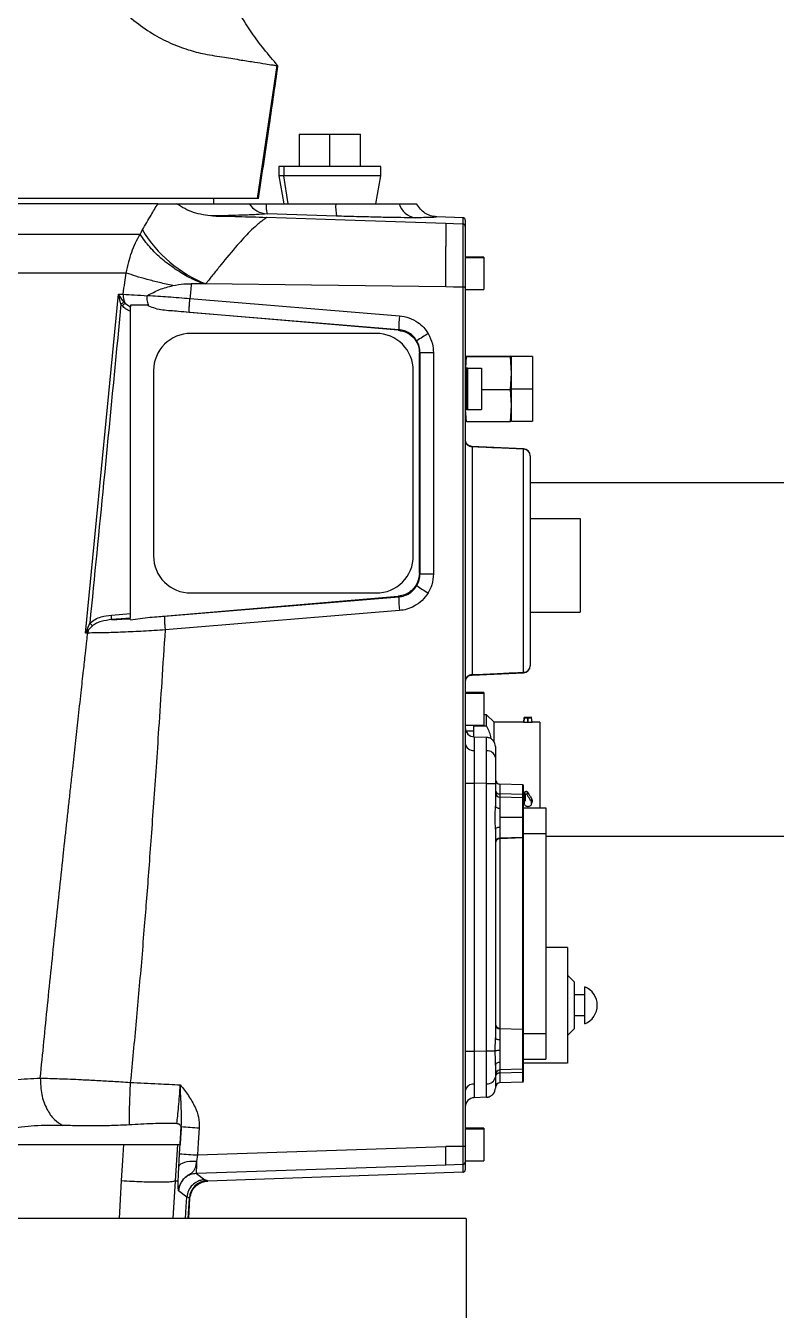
# Model space of a CAD drawing. Header units: millimetres. Extents: x 126 to 938, y 244 to 707.
# Drawn here: x 849.35 to 857.44, y 291.75 to 305.61 of the extents above; entities that cross this region are included whole.
import ezdxf

# ---------------------------------------------------------------- set-up
doc = ezdxf.new("R2010")
doc.units = ezdxf.units.MM

msp = doc.modelspace()

# ---------------------------------------------------------------- linework, layer by layer
at = {"color": 7, "linetype": 'Continuous', "lineweight": 25}
for p, q in [((852.058, 305.175), (851.846, 303.74)), ((852.298, 304.435), (852.298, 304.085)), ((852.298, 304.435), (852.63, 304.435)), ((852.63, 304.435), (852.962, 304.435)), ((852.63, 304.085), (852.63, 304.435)), ((852.962, 304.085), (852.962, 304.435)), ((852.08, 304.085), (852.08, 303.985)), ((852.133, 304.085), (852.08, 304.085)), ((852.133, 304.085), (852.133, 303.985)), ((853.18, 304.085), (852.133, 304.085)), ((853.18, 303.985), (853.18, 304.085)), ((852.08, 303.985), (852.135, 303.685)), ((852.133, 303.985), (852.08, 303.985)), ((853.18, 303.985), (852.133, 303.985)), ((852.182, 303.685), (852.133, 303.985)), ((853.125, 303.685), (853.18, 303.985)), ((851.846, 303.74), (846.068, 303.74)), ((850.776, 303.685), (846.212, 303.685)), ((850.776, 303.685), (850.975, 303.685)), ((850.975, 303.685), (851.76, 303.685)), ((851.38, 303.685), (851.38, 303.74)), ((851.76, 303.685), (851.944, 303.685)), ((851.861, 303.74), (851.846, 303.74)), ((851.944, 303.685), (852.693, 303.685)), ((852.693, 303.685), (853.377, 303.685)), ((853.377, 303.685), (853.566, 303.685)), ((852.702, 303.551), (851.953, 303.576)), ((854.066, 303.534), (853.783, 303.544)), ((854.066, 303.465), (854.066, 303.534)), ((853.88, 303.471), (853.88, 303.239)), ((854.066, 302.785), (854.066, 303.465)), ((854.09, 303.509), (854.09, 303.44)), ((854.09, 303.44), (854.09, 302.775)), ((846.212, 303.355), (850.584, 303.355)), ((853.88, 303.239), (853.88, 303.225)), ((853.88, 302.787), (853.88, 303.225)), ((854.29, 303.11), (854.09, 303.11)), ((854.09, 303.103), (854.29, 303.103)), ((854.29, 303.11), (854.29, 303.103)), ((854.29, 303.103), (854.29, 302.76)), ((850.436, 302.937), (846.087, 302.937)), ((849.997, 299.053), (850.352, 302.709)), ((850.378, 302.601), (850.352, 302.709)), ((854.066, 293.513), (854.066, 302.785)), ((854.09, 302.775), (854.09, 293.513)), ((854.09, 302.76), (854.29, 302.76)), ((850.422, 302.612), (850.48, 302.574)), ((850.661, 302.592), (850.48, 302.592)), ((850.48, 302.592), (850.48, 302.574)), ((850.48, 302.524), (850.48, 302.574)), ((850.68, 302.581), (850.661, 302.592)), ((851.122, 302.662), (853.381, 302.475)), ((850.48, 299.264), (850.48, 302.524)), ((853.368, 302.32), (850.911, 302.529)), ((853.374, 302.326), (851.114, 302.513)), ((853.13, 302.285), (851.13, 302.285)), ((853.368, 302.32), (853.374, 302.326)), ((853.603, 302.078), (853.596, 302.072)), ((853.596, 299.699), (853.596, 302.072)), ((853.603, 299.692), (853.603, 302.078)), ((853.603, 302.078), (853.747, 302.078)), ((853.747, 302.078), (853.747, 299.692)), ((854.09, 302.038), (854.105, 302.041)), ((854.105, 302.035), (854.09, 302.038)), ((854.095, 301.916), (854.105, 302.035)), ((854.105, 302.041), (854.576, 302.041)), ((854.105, 302.035), (854.576, 302.035)), ((854.59, 302.038), (854.576, 302.041)), ((854.576, 302.035), (854.59, 302.038)), ((854.59, 301.858), (854.576, 302.035)), ((854.815, 302.038), (854.59, 302.038)), ((854.59, 301.858), (854.59, 302.038)), ((854.815, 302.038), (854.815, 301.688)), ((850.73, 301.885), (850.73, 299.885)), ((853.53, 299.885), (853.53, 301.885)), ((854.115, 301.912), (854.1, 301.913)), ((854.1, 301.913), (854.1, 301.688)), ((854.115, 301.912), (854.115, 301.688)), ((854.115, 301.912), (854.265, 301.912)), ((854.265, 301.912), (854.265, 301.464)), ((854.576, 301.682), (854.59, 301.858)), ((854.59, 301.688), (854.59, 301.858)), ((854.1, 301.688), (854.09, 301.688)), ((854.115, 301.688), (854.1, 301.688)), ((854.1, 301.688), (854.1, 301.464)), ((854.115, 301.688), (854.115, 301.464)), ((854.265, 301.682), (854.576, 301.682)), ((854.59, 301.508), (854.576, 301.682)), ((854.59, 301.508), (854.59, 301.688)), ((854.59, 301.688), (854.815, 301.688)), ((854.815, 301.688), (854.815, 301.338)), ((854.105, 301.335), (854.094, 301.46)), ((854.1, 301.464), (854.115, 301.464)), ((854.115, 301.464), (854.265, 301.464)), ((854.576, 301.335), (854.59, 301.508)), ((854.59, 301.338), (854.59, 301.508)), ((854.09, 301.338), (854.105, 301.335)), ((854.105, 301.335), (854.576, 301.335)), ((854.59, 301.338), (854.576, 301.335)), ((854.59, 301.338), (854.815, 301.338)), ((854.719, 301.041), (854.158, 301.067)), ((854.719, 301.041), (854.158, 301.067)), ((854.163, 301.062), (854.163, 298.604)), ((854.718, 298.629), (854.718, 301.037)), ((854.79, 300.966), (854.79, 298.7)), ((880.369, 300.673), (854.79, 300.673)), ((854.79, 300.288), (855.328, 300.288)), ((855.328, 300.288), (855.328, 299.278)), ((853.596, 299.699), (853.603, 299.692)), ((853.603, 299.692), (853.747, 299.692)), ((850.664, 299.221), (853.368, 299.45)), ((850.847, 299.235), (853.374, 299.444)), ((851.13, 299.485), (853.13, 299.485)), ((853.374, 299.444), (853.368, 299.45)), ((850.276, 299.247), (850.48, 299.264)), ((850.48, 299.214), (850.48, 299.264)), ((853.381, 299.295), (850.855, 299.086)), ((854.79, 299.278), (855.328, 299.278)), ((849.999, 299.056), (850.042, 299.158)), ((850.07, 299.129), (850.024, 299.085)), ((850.48, 299.214), (850.278, 299.198)), ((850.48, 299.195), (850.664, 299.221)), ((850.48, 299.2), (850.48, 299.195)), ((850.02, 299.053), (849.997, 299.053)), ((850.024, 299.085), (849.999, 299.056)), ((850.024, 299.085), (850.02, 299.053)), ((854.158, 298.599), (854.719, 298.625)), ((854.162, 298.6), (854.162, 298.6)), ((854.164, 298.6), (854.719, 298.625)), ((854.29, 298.41), (854.09, 298.41)), ((854.09, 298.403), (854.29, 298.403)), ((854.29, 298.41), (854.29, 298.403)), ((854.29, 298.403), (854.29, 298.06)), ((854.32, 298.172), (854.29, 298.172)), ((854.401, 298.09), (854.32, 298.172)), ((854.32, 298.052), (854.32, 298.172)), ((854.725, 298.14), (854.72, 298.085)), ((854.721, 298.09), (854.725, 298.14)), ((854.721, 298.09), (854.725, 298.14)), ((854.806, 298.14), (854.725, 298.14)), ((854.725, 298.14), (854.725, 298.14)), ((854.728, 298.14), (854.725, 298.14)), ((854.763, 298.086), (854.763, 298.137)), ((854.763, 298.137), (854.768, 298.137)), ((854.768, 298.086), (854.768, 298.137)), ((854.81, 298.088), (854.805, 298.14)), ((854.81, 298.09), (854.805, 298.14)), ((854.81, 298.09), (854.805, 298.14)), ((854.09, 298.06), (854.29, 298.06)), ((854.097, 297.998), (854.18, 297.998)), ((854.18, 298.06), (854.18, 297.998)), ((854.18, 298.052), (854.32, 298.052)), ((854.18, 297.998), (854.18, 297.933)), ((854.723, 298.09), (854.401, 298.09)), ((854.401, 297.879), (854.401, 298.09)), ((854.768, 298.086), (854.763, 298.086)), ((854.895, 298.09), (854.808, 298.09)), ((854.895, 298.09), (854.895, 297.166)), ((854.187, 297.933), (854.319, 297.928)), ((854.415, 297.828), (854.415, 297.711)), ((854.415, 297.711), (854.415, 297.429)), ((854.09, 297.433), (854.187, 297.433)), ((854.187, 297.433), (854.187, 294.54)), ((854.319, 297.429), (854.187, 297.433)), ((854.319, 294.544), (854.319, 297.429)), ((854.319, 297.429), (854.415, 297.429)), ((854.415, 297.429), (854.415, 297.185)), ((854.464, 297.423), (854.464, 297.317)), ((854.71, 297.415), (854.464, 297.423)), ((854.464, 297.317), (854.464, 297.283)), ((854.71, 297.31), (854.464, 297.317)), ((854.71, 297.31), (854.71, 297.415)), ((854.71, 297.275), (854.71, 297.31)), ((854.715, 297.41), (854.715, 297.306)), ((854.715, 297.306), (854.715, 297.27)), ((854.73, 297.331), (854.735, 297.305)), ((854.758, 297.338), (854.754, 297.31)), ((854.464, 297.283), (854.464, 297.163)), ((854.71, 297.275), (854.464, 297.283)), ((854.71, 297.061), (854.71, 297.275)), ((854.715, 297.27), (854.715, 297.061)), ((854.715, 297.166), (854.96, 297.166)), ((854.721, 297.248), (854.725, 297.222)), ((854.721, 297.24), (854.725, 297.214)), ((854.721, 297.234), (854.726, 297.209)), ((854.725, 297.222), (854.725, 297.214)), ((854.763, 297.182), (854.768, 297.182)), ((854.804, 297.269), (854.8, 297.241)), ((854.81, 297.25), (854.805, 297.224)), ((854.81, 297.24), (854.805, 297.214)), ((854.805, 297.209), (854.809, 297.234)), ((854.96, 297.166), (854.96, 296.891)), ((854.71, 297.061), (854.461, 297.061)), ((854.71, 296.848), (854.71, 297.061)), ((854.715, 297.061), (854.71, 297.061)), ((854.715, 297.061), (854.715, 296.853)), ((854.415, 296.938), (854.415, 294.685)), ((854.464, 296.96), (854.464, 296.839)), ((854.715, 296.891), (854.96, 296.891)), ((854.96, 296.891), (854.96, 294.731)), ((854.71, 296.848), (854.464, 296.839)), ((854.71, 296.843), (854.464, 296.834)), ((854.464, 296.834), (854.464, 294.788)), ((854.71, 294.78), (854.71, 296.843)), ((854.71, 296.843), (854.715, 296.843)), ((854.715, 296.85), (854.715, 296.843)), ((854.715, 296.843), (854.715, 294.78)), ((854.96, 296.863), (879.364, 296.863)), ((855.193, 295.659), (854.96, 295.659)), ((855.193, 295.659), (855.193, 294.414)), ((855.268, 295.287), (855.193, 295.362)), ((855.268, 294.787), (855.268, 295.287)), ((855.378, 294.837), (855.378, 295.237)), ((855.378, 295.149), (855.268, 295.149)), ((855.378, 294.924), (855.268, 294.924)), ((854.413, 294.544), (854.415, 294.685)), ((854.464, 294.788), (854.71, 294.78)), ((854.464, 294.783), (854.464, 294.663)), ((854.71, 294.775), (854.464, 294.783)), ((854.71, 294.78), (854.715, 294.78)), ((854.71, 294.561), (854.71, 294.775)), ((854.715, 294.78), (854.715, 294.773)), ((854.715, 294.77), (854.715, 294.561)), ((854.715, 294.731), (854.96, 294.731)), ((854.96, 294.731), (854.96, 294.456)), ((855.268, 294.787), (855.193, 294.712)), ((854.09, 294.54), (854.187, 294.54)), ((854.187, 294.54), (854.319, 294.544)), ((854.319, 294.544), (854.413, 294.544)), ((854.71, 294.348), (854.71, 294.561)), ((854.715, 294.561), (854.71, 294.561)), ((854.715, 294.561), (854.715, 294.353)), ((854.415, 294.39), (854.415, 294.261)), ((854.464, 294.422), (854.464, 294.339)), ((854.715, 294.456), (854.96, 294.456)), ((855.193, 294.414), (854.715, 294.414)), ((854.415, 294.261), (854.415, 294.144)), ((854.71, 294.348), (854.464, 294.339)), ((854.464, 294.339), (854.464, 294.306)), ((854.71, 294.312), (854.464, 294.306)), ((854.464, 294.306), (854.464, 294.2)), ((854.71, 294.312), (854.71, 294.348)), ((854.71, 294.208), (854.71, 294.312)), ((854.715, 294.353), (854.715, 294.316)), ((854.715, 294.316), (854.715, 294.213)), ((854.71, 294.208), (854.464, 294.2)), ((854.319, 294.044), (854.187, 294.04)), ((854.319, 294.044), (854.319, 294.049)), ((854.29, 293.71), (854.09, 293.71)), ((854.09, 293.703), (854.29, 293.703)), ((854.29, 293.71), (854.29, 293.703)), ((854.29, 293.703), (854.29, 293.36)), ((848.917, 293.535), (850.41, 293.535)), ((850.41, 293.535), (850.987, 293.535)), ((850.987, 293.535), (850.963, 293.144)), ((850.987, 293.535), (851.016, 293.535)), ((851.203, 293.422), (851.193, 293.353)), ((851.203, 293.422), (853.88, 293.513)), ((854.066, 293.513), (853.88, 293.513)), ((854.066, 293.32), (854.066, 293.513)), ((854.09, 293.513), (854.066, 293.513)), ((854.09, 293.513), (854.09, 293.345)), ((853.88, 293.313), (851.191, 293.222)), ((854.066, 293.32), (853.88, 293.313)), ((854.066, 293.236), (854.066, 293.32)), ((854.09, 293.36), (854.29, 293.36)), ((854.09, 293.345), (854.09, 293.261)), ((850.361, 292.735), (850.386, 293.145)), ((850.963, 293.143), (850.939, 292.735)), ((850.963, 293.144), (850.963, 293.143)), ((851.191, 293.222), (851.282, 293.154)), ((851.309, 293.145), (851.315, 293.14)), ((854.066, 293.236), (851.315, 293.14)), ((851.01, 293.091), (850.998, 293.035)), ((850.998, 293.035), (850.998, 293.042)), ((851.09, 292.966), (850.998, 293.035)), ((851.103, 292.735), (851.116, 292.957)), ((851.109, 292.735), (851.122, 292.953)), ((851.122, 292.953), (851.116, 292.957)), ((854.1, 292.735), (762.66, 292.735)), ((854.1, 292.735), (854.1, 288.925))]:
    msp.add_line(p, q, dxfattribs=at)
at = {"color": 7, "linetype": 'Continuous', "lineweight": 25, "flags": 128}
for points in [[(853.88, 303.471), (852.797, 303.509), (851.946, 303.538)], [(854.066, 303.465), (853.962, 303.469), (853.88, 303.471)], [(851.263, 302.821), (851.192, 302.822), (851.136, 302.822)], [(851.294, 302.82), (851.277, 302.82), (851.263, 302.821)], [(853.88, 302.787), (852.432, 302.806), (851.294, 302.82)], [(854.066, 302.785), (853.962, 302.786), (853.88, 302.787)], [(854.319, 297.928), (854.338, 297.926), (854.342, 297.925)], [(854.415, 297.185), (854.416, 297.181), (854.419, 297.177), (854.423, 297.173), (854.429, 297.169), (854.437, 297.167), (854.445, 297.164), (854.454, 297.163), (854.464, 297.163)], [(854.731, 297.272), (854.733, 297.256), (854.735, 297.244)], [(854.415, 296.938), (854.416, 296.942), (854.419, 296.946), (854.423, 296.95), (854.429, 296.953), (854.437, 296.956), (854.445, 296.958), (854.454, 296.96), (854.464, 296.96)], [(854.464, 294.663), (854.454, 294.663), (854.445, 294.664), (854.437, 294.667), (854.429, 294.669), (854.423, 294.673), (854.419, 294.677), (854.416, 294.681), (854.415, 294.685)], [(854.464, 294.422), (854.454, 294.421), (854.445, 294.419), (854.437, 294.416), (854.429, 294.412), (854.423, 294.407), (854.419, 294.402), (854.416, 294.396), (854.415, 294.39)], [(854.319, 294.044), (854.338, 294.047), (854.342, 294.048)], [(851.011, 293.435), (851.021, 293.599), (851.029, 293.728)], [(851.026, 293.703), (851.02, 293.609), (851.016, 293.535)], [(851.222, 293.715), (851.211, 293.551), (851.203, 293.422)], [(850.386, 293.145), (850.399, 293.363), (850.41, 293.535)], [(851.193, 293.353), (851.157, 293.353), (851.122, 293.351), (851.09, 293.346), (851.062, 293.34), (851.038, 293.331), (851.02, 293.321), (851.008, 293.31), (851.003, 293.298)], [(850.963, 293.143), (850.982, 293.142), (850.996, 293.141)], [(851.075, 292.735), (851.083, 292.865), (851.09, 292.966)]]:
    msp.add_lwpolyline(points, dxfattribs=at)
at = {"color": 7, "linetype": 'Continuous', "lineweight": 25}
for centre, radius, start, end in [((851.964, 303.821), 0.245, 213.7306, 267.5063), ((852.289, 303.659), 0.346, 175.7035, 193.889), ((853.149, 303.649), 0.457, 175.5224, 192.4012), ((853.577, 303.739), 0.207, 195.2045, 263.1279), ((851.809, 304.118), 1.396, 210.8215, 248.3513), ((850.586, 302.696), 0.184, 176.0815, 207.0377), ((849.501, 303.781), 1.47, 306.6163, 308.1753), ((849.532, 303.507), 1.263, 312.9388, 314.8144), ((854.596, 302.34), 1.223, 173.6527, 180.6581), ((851.13, 301.885), 0.4, 89.9982, 180.0024), ((853.13, 301.885), 0.4, 0.0005, 90.0006), ((854.88, 300.239), 2.365, 120.1994, 123.7156), ((854.1, 301.923), 0.00999, 179.9546, 268.0109), ((854.1, 301.454), 0.00999, 91.9891, 180.054), ((854.163, 301.135), 0.073, 181.5113, 269.5733), ((854.731, 301.037), 0.0131, 159.8838, 179.1658), ((854.718, 300.964), 0.0727, 1.6831, 89.7439), ((854.715, 300.966), 0.075, 359.9914, 87.3984), ((851.13, 299.885), 0.4, 179.9976, 270.0018), ((853.13, 299.885), 0.4, 269.9994, 359.9995), ((854.878, 301.528), 2.362, 236.2816, 239.8034), ((854.596, 299.43), 1.223, 179.3418, 186.3474), ((849.871, 299.202), 0.407, 359.3477, 6.3598), ((849.147, 298.273), 1.259, 42.8696, 44.6759), ((854.718, 298.702), 0.0727, 270.2561, 358.3169), ((854.715, 298.7), 0.075, 272.6016, 0.0086), ((854.163, 298.531), 0.0729, 90.4243, 178.4898), ((854.731, 298.629), 0.0131, 180.8342, 200.1162), ((854.19, 298.033), 0.1, 179.9954, 268.0057), ((854.176, 297.874), 0.0876, 190.8588, 275.925), ((854.315, 297.828), 0.1, 0.0036, 40.1631), ((854.329, 297.695), 0.0876, 10.8706, 95.9144), ((854.465, 297.473), 0.05, 179.9954, 268.0057), ((854.46, 297.362), 0.0453, 187.0686, 274.1642), ((854.465, 297.333), 0.05, 179.9983, 268.0028), ((854.71, 297.41), 0.005, 0.0598, 87.9764), ((854.711, 297.306), 0.00454, 7.19, 94.0811), ((854.71, 297.27), 0.00501, 0.0721, 87.947), ((854.465, 296.789), 0.05, 91.9943, 180.0046), ((854.497, 296.837), 0.0335, 175.7262, 184.2738), ((854.71, 296.853), 0.005, 272.0236, 359.9402), ((854.711, 296.851), 0.00439, 264.1115, 349.0749), ((855.297, 295.037), 0.216, 291.9592, 68.0408), ((854.465, 294.833), 0.05, 179.9924, 268.0086), ((854.497, 294.786), 0.0336, 175.729, 184.271), ((854.71, 294.77), 0.00501, 0.1014, 87.9177), ((854.711, 294.772), 0.00439, 10.9574, 95.8562), ((854.456, 294.264), 0.284, 89.0387, 98.6139), ((854.329, 294.278), 0.0876, 264.0851, 349.1287), ((854.465, 294.289), 0.05, 91.9914, 180.0076), ((854.46, 294.26), 0.0453, 85.8359, 172.9291), ((854.71, 294.353), 0.005, 272.0236, 359.9231), ((854.711, 294.317), 0.00454, 265.9688, 352.8024), ((854.176, 294.099), 0.0876, 84.0731, 169.1408), ((854.315, 294.144), 0.1, 319.8351, 359.9982), ((854.465, 294.15), 0.05, 91.9972, 180.0017), ((854.71, 294.213), 0.005, 272.0236, 359.9573), ((854.19, 293.94), 0.1, 91.9943, 180.0046), ((852.66, 316.822), 23.152, 265.9621, 266.4395), ((852.641, 316.529), 23.152, 265.9621, 266.4395), ((850.321, 293.3), 0.874, 354.8548, 3.4951), ((854.065, 293.345), 0.025, 272.0069, 359.975), ((851.316, 292.945), 0.2, 92.0612, 176.4547), ((851.007, 293.087), 0.00536, 56.4329, 61.6396)]:
    msp.add_arc(centre, radius, start, end, dxfattribs=at)
for points, knots in [([(849.916, 306.658), (849.929, 306.604), (849.954, 306.499), (850.009, 306.348), (850.075, 306.206), (850.175, 306.034), (850.317, 305.846), (850.509, 305.663), (850.708, 305.521), (850.905, 305.417), (851.095, 305.345), (851.29, 305.295), (851.483, 305.267), (851.664, 305.237), (851.812, 305.214), (851.925, 305.196), (852.002, 305.184), (852.042, 305.177), (852.056, 305.175)], [0, 0, 0, 0, 0.058158, 0.115246, 0.170806, 0.224471, 0.326225, 0.41961, 0.505984, 0.58465, 0.656117, 0.721311, 0.798441, 0.863484, 0.916387, 0.957097, 0.985059, 1, 1, 1, 1]), ([(852.071, 305.173), (852.02, 305.233), (851.922, 305.348), (851.768, 305.551), (851.678, 305.701), (851.626, 305.789)], [0, 0, 0, 0, 0.310294, 0.596536, 1, 1, 1, 1]), ([(851.861, 303.74), (851.901, 304.007), (851.972, 304.484), (852.041, 304.962), (852.071, 305.173)], [0, 0, 0, 0, 0.558619, 1, 1, 1, 1]), ([(852.056, 305.175), (852.056, 305.175), (852.057, 305.175), (852.057, 305.175), (852.058, 305.175)], [0, 0, 0, 0, 0.503997, 1, 1, 1, 1]), ([(852.058, 305.175), (852.059, 305.175), (852.061, 305.174), (852.066, 305.173), (852.069, 305.173), (852.071, 305.173)], [0, 0, 0, 0, 0.2479453, 0.4980004, 1, 1, 1, 1]), ([(850.61, 303.403), (850.641, 303.456), (850.696, 303.55), (850.752, 303.644), (850.776, 303.685)], [0, 0, 0, 0, 0.565042, 1, 1, 1, 1]), ([(851.37, 303.553), (851.299, 303.561), (851.157, 303.575), (851.035, 303.649), (850.975, 303.685)], [0, 0, 0, 0, 0.507148, 1, 1, 1, 1]), ([(853.783, 303.544), (853.76, 303.546), (853.715, 303.552), (853.655, 303.581), (853.602, 303.625), (853.579, 303.664), (853.566, 303.685)], [0, 0, 0, 0, 0.251963, 0.499711, 0.734125, 1, 1, 1, 1]), ([(851.953, 303.576), (851.915, 303.573), (851.826, 303.566), (851.687, 303.561), (851.531, 303.556), (851.427, 303.554), (851.37, 303.553)], [0, 0, 0, 0, 0.197736, 0.460721, 0.711694, 1, 1, 1, 1]), ([(851.37, 303.553), (851.415, 303.552), (851.507, 303.551), (851.648, 303.547), (851.795, 303.543), (851.895, 303.54), (851.946, 303.538)], [0, 0, 0, 0, 0.2334, 0.478406, 0.734362, 1, 1, 1, 1]), ([(851.946, 303.538), (851.945, 303.537), (851.942, 303.533), (851.939, 303.53), (851.938, 303.529)], [0, 0, 0, 0, 0.559322, 1, 1, 1, 1]), ([(853.552, 303.534), (853.512, 303.534), (853.423, 303.534), (853.28, 303.536), (853.109, 303.54), (852.914, 303.545), (852.774, 303.549), (852.702, 303.551)], [0, 0, 0, 0, 0.142306, 0.312259, 0.504354, 0.748952, 1, 1, 1, 1]), ([(853.783, 303.544), (853.777, 303.542), (853.752, 303.535), (853.704, 303.536), (853.634, 303.534), (853.581, 303.534), (853.552, 303.534)], [0, 0, 0, 0, 0.082993, 0.324488, 0.620973, 1, 1, 1, 1]), ([(854.09, 303.509), (854.09, 303.512), (854.089, 303.52), (854.083, 303.528), (854.074, 303.533), (854.069, 303.534), (854.066, 303.534)], [0, 0, 0, 0, 0.270782, 0.562472, 0.789426, 1, 1, 1, 1]), ([(850.584, 303.355), (850.589, 303.364), (850.597, 303.38), (850.606, 303.396), (850.61, 303.403)], [0, 0, 0, 0, 0.5637701, 1, 1, 1, 1]), ([(851.938, 303.529), (851.937, 303.528), (851.935, 303.527), (851.932, 303.525), (851.927, 303.521), (851.919, 303.515), (851.905, 303.505), (851.879, 303.484), (851.831, 303.444), (851.745, 303.362), (851.614, 303.219), (851.486, 303.063), (851.39, 302.944), (851.346, 302.889), (851.325, 302.863), (851.316, 302.852), (851.312, 302.847)], [0, 0, 0, 0, 0.003805, 0.006793, 0.012142, 0.021756, 0.039135, 0.070819, 0.129418, 0.240198, 0.455515, 0.754331, 0.891296, 0.952129, 0.978937, 1, 1, 1, 1]), ([(854.09, 303.44), (854.09, 303.442), (854.09, 303.446), (854.088, 303.452), (854.084, 303.457), (854.08, 303.461), (854.074, 303.464), (854.069, 303.465), (854.066, 303.465)], [0, 0, 0, 0, 0.151855, 0.284993, 0.493751, 0.625287, 0.753777, 1, 1, 1, 1]), ([(850.436, 302.937), (850.445, 302.977), (850.46, 303.053), (850.493, 303.162), (850.533, 303.262), (850.567, 303.324), (850.584, 303.355)], [0, 0, 0, 0, 0.279741, 0.522186, 0.764717, 1, 1, 1, 1]), ([(851.263, 302.821), (851.213, 302.843), (851.109, 302.888), (850.963, 302.977), (850.819, 303.085), (850.688, 303.209), (850.617, 303.308), (850.584, 303.355)], [0, 0, 0, 0, 0.189168, 0.386548, 0.583657, 0.803775, 1, 1, 1, 1]), ([(850.402, 302.708), (850.408, 302.751), (850.418, 302.827), (850.431, 302.903), (850.436, 302.937)], [0, 0, 0, 0, 0.560397, 1, 1, 1, 1]), ([(850.937, 302.802), (850.889, 302.812), (850.796, 302.833), (850.664, 302.867), (850.544, 302.901), (850.471, 302.925), (850.436, 302.937)], [0, 0, 0, 0, 0.283331, 0.549328, 0.790393, 1, 1, 1, 1]), ([(851.312, 302.847), (851.308, 302.842), (851.303, 302.833), (851.297, 302.824), (851.294, 302.82)], [0, 0, 0, 0, 0.560009, 1, 1, 1, 1]), ([(850.352, 302.709), (850.361, 302.709), (850.378, 302.709), (850.395, 302.708), (850.402, 302.708)], [0, 0, 0, 0, 0.5617832, 1, 1, 1, 1]), ([(850.352, 302.709), (850.36, 302.695), (850.376, 302.665), (850.398, 302.638), (850.409, 302.625)], [0, 0, 0, 0, 0.486934, 1, 1, 1, 1]), ([(850.402, 302.708), (850.442, 302.706), (850.529, 302.701), (850.615, 302.695), (850.662, 302.691)], [0, 0, 0, 0, 0.461252, 1, 1, 1, 1]), ([(850.665, 302.696), (850.708, 302.718), (850.794, 302.764), (850.889, 302.789), (850.937, 302.802)], [0, 0, 0, 0, 0.494804, 1, 1, 1, 1]), ([(850.937, 302.802), (850.977, 302.809), (851.043, 302.821), (851.11, 302.822), (851.136, 302.822)], [0, 0, 0, 0, 0.608271, 1, 1, 1, 1]), ([(851.136, 302.822), (851.134, 302.792), (851.129, 302.739), (851.124, 302.686), (851.122, 302.662)], [0, 0, 0, 0, 0.558529, 1, 1, 1, 1]), ([(854.09, 302.775), (854.09, 302.776), (854.09, 302.778), (854.087, 302.78), (854.084, 302.782), (854.08, 302.783), (854.075, 302.784), (854.071, 302.784), (854.068, 302.785), (854.066, 302.785)], [0, 0, 0, 0, 0.080949, 0.169416, 0.353596, 0.501243, 0.66227, 0.830783, 1, 1, 1, 1]), ([(850.378, 302.601), (850.316, 301.958), (850.206, 300.81), (850.092, 299.663), (850.042, 299.158)], [0, 0, 0, 0, 0.5600005, 1, 1, 1, 1]), ([(850.392, 302.583), (850.389, 302.586), (850.384, 302.592), (850.38, 302.598), (850.378, 302.601)], [0, 0, 0, 0, 0.5601007, 1, 1, 1, 1]), ([(850.48, 302.524), (850.462, 302.532), (850.43, 302.548), (850.404, 302.572), (850.392, 302.583)], [0, 0, 0, 0, 0.560385, 1, 1, 1, 1]), ([(850.409, 302.625), (850.412, 302.622), (850.416, 302.618), (850.42, 302.614), (850.422, 302.612)], [0, 0, 0, 0, 0.560243, 1, 1, 1, 1]), ([(850.68, 302.581), (850.677, 302.589), (850.67, 302.606), (850.664, 302.633), (850.661, 302.662), (850.662, 302.681), (850.662, 302.691)], [0, 0, 0, 0, 0.226544, 0.477507, 0.740003, 1, 1, 1, 1]), ([(850.662, 302.691), (850.662, 302.691), (850.662, 302.692), (850.662, 302.693), (850.663, 302.694), (850.665, 302.695), (850.665, 302.696)], [0, 0, 0, 0, 0.115055, 0.2358705, 0.5127821, 1, 1, 1, 1]), ([(850.665, 302.696), (850.739, 302.691), (850.891, 302.681), (851.043, 302.669), (851.122, 302.662)], [0, 0, 0, 0, 0.4818788, 1, 1, 1, 1]), ([(850.911, 302.529), (850.884, 302.531), (850.83, 302.537), (850.751, 302.551), (850.703, 302.571), (850.68, 302.581)], [0, 0, 0, 0, 0.35133, 0.682773, 1, 1, 1, 1]), ([(851.114, 302.513), (851.114, 302.518), (851.113, 302.533), (851.115, 302.565), (851.117, 302.61), (851.12, 302.644), (851.122, 302.662)], [0, 0, 0, 0, 0.092459, 0.312686, 0.630083, 1, 1, 1, 1]), ([(851.114, 302.513), (851.076, 302.516), (851.008, 302.522), (850.941, 302.527), (850.911, 302.529)], [0, 0, 0, 0, 0.564876, 1, 1, 1, 1]), ([(853.381, 302.475), (853.416, 302.47), (853.486, 302.459), (853.574, 302.411), (853.644, 302.352), (853.675, 302.306), (853.69, 302.283)], [0, 0, 0, 0, 0.276896, 0.561237, 0.783703, 1, 1, 1, 1]), ([(853.368, 302.32), (853.401, 302.314), (853.47, 302.3), (853.545, 302.232), (853.589, 302.152), (853.594, 302.098), (853.596, 302.072)], [0, 0, 0, 0, 0.271368, 0.562072, 0.78855, 1, 1, 1, 1]), ([(853.567, 302.206), (853.556, 302.222), (853.534, 302.255), (853.487, 302.291), (853.433, 302.317), (853.394, 302.323), (853.374, 302.326)], [0, 0, 0, 0, 0.247181, 0.499256, 0.740901, 1, 1, 1, 1]), ([(853.69, 302.283), (853.709, 302.247), (853.741, 302.182), (853.745, 302.11), (853.747, 302.078)], [0, 0, 0, 0, 0.5598, 1, 1, 1, 1]), ([(853.603, 302.078), (853.601, 302.101), (853.598, 302.146), (853.577, 302.187), (853.567, 302.206)], [0, 0, 0, 0, 0.506592, 1, 1, 1, 1]), ([(854.162, 301.066), (854.153, 301.068), (854.139, 301.07), (854.122, 301.079), (854.111, 301.089), (854.102, 301.1), (854.095, 301.112), (854.091, 301.123), (854.091, 301.13), (854.09, 301.133)], [0, 0, 0, 0, 0.256798, 0.394231, 0.533814, 0.670877, 0.798861, 0.910489, 1, 1, 1, 1]), ([(854.162, 301.066), (854.158, 301.067), (854.148, 301.068), (854.137, 301.071), (854.129, 301.076), (854.122, 301.08), (854.117, 301.084), (854.112, 301.088), (854.108, 301.09), (854.107, 301.091)], [0, 0, 0, 0, 0.215691, 0.444418, 0.563598, 0.685044, 0.805746, 0.919812, 1, 1, 1, 1]), ([(854.162, 301.066), (854.162, 301.066), (854.163, 301.065), (854.163, 301.064), (854.163, 301.062)], [0, 0, 0, 0, 0.066354, 1, 1, 1, 1]), ([(854.718, 301.037), (854.614, 301.042), (854.429, 301.05), (854.244, 301.059), (854.163, 301.062)], [0, 0, 0, 0, 0.559992, 1, 1, 1, 1]), ([(853.596, 299.699), (853.592, 299.665), (853.584, 299.595), (853.523, 299.514), (853.447, 299.464), (853.394, 299.454), (853.368, 299.45)], [0, 0, 0, 0, 0.271448, 0.562162, 0.788601, 1, 1, 1, 1]), ([(853.567, 299.564), (853.577, 299.584), (853.598, 299.624), (853.601, 299.669), (853.603, 299.692)], [0, 0, 0, 0, 0.493397, 1, 1, 1, 1]), ([(853.747, 299.692), (853.744, 299.652), (853.739, 299.579), (853.705, 299.515), (853.69, 299.487)], [0, 0, 0, 0, 0.560188, 1, 1, 1, 1]), ([(853.374, 299.444), (853.394, 299.447), (853.433, 299.453), (853.487, 299.479), (853.534, 299.515), (853.556, 299.548), (853.567, 299.564)], [0, 0, 0, 0, 0.259049, 0.500739, 0.75281, 1, 1, 1, 1]), ([(853.69, 299.487), (853.67, 299.458), (853.629, 299.401), (853.547, 299.343), (853.463, 299.306), (853.408, 299.299), (853.381, 299.295)], [0, 0, 0, 0, 0.276256, 0.560433, 0.783169, 1, 1, 1, 1]), ([(850.042, 299.158), (850.061, 299.173), (850.098, 299.203), (850.178, 299.234), (850.239, 299.242), (850.276, 299.247)], [0, 0, 0, 0, 0.279725, 0.560736, 1, 1, 1, 1]), ([(850.664, 299.221), (850.698, 299.223), (850.759, 299.228), (850.82, 299.233), (850.847, 299.235)], [0, 0, 0, 0, 0.557027, 1, 1, 1, 1]), ([(850.847, 299.235), (850.847, 299.23), (850.846, 299.215), (850.848, 299.183), (850.85, 299.138), (850.853, 299.104), (850.855, 299.086)], [0, 0, 0, 0, 0.092429, 0.312655, 0.630063, 1, 1, 1, 1]), ([(850.278, 299.198), (850.24, 299.193), (850.184, 299.186), (850.114, 299.161), (850.084, 299.14), (850.07, 299.129)], [0, 0, 0, 0, 0.514197, 0.762213, 1, 1, 1, 1]), ([(850.278, 299.198), (850.315, 299.199), (850.382, 299.203), (850.45, 299.207), (850.48, 299.208)], [0, 0, 0, 0, 0.547294, 1, 1, 1, 1]), ([(849.509, 294.251), (849.535, 294.514), (849.587, 295.045), (849.67, 295.845), (849.732, 296.427), (849.771, 296.789), (849.787, 296.934), (849.804, 297.087), (849.821, 297.247), (849.84, 297.414), (849.862, 297.62), (849.888, 297.857), (849.918, 298.132), (849.947, 298.395), (849.973, 298.631), (849.994, 298.816), (850.009, 298.952), (850.017, 299.025), (850.02, 299.053)], [0, 0, 0, 0, 0.164201, 0.331853, 0.499178, 0.527915, 0.558179, 0.589969, 0.623288, 0.658134, 0.694507, 0.751597, 0.806618, 0.866341, 0.915541, 0.954217, 0.982371, 1, 1, 1, 1]), ([(849.999, 299.056), (849.998, 299.055), (849.998, 299.054), (849.997, 299.053), (849.997, 299.053)], [0, 0, 0, 0, 0.561317, 1, 1, 1, 1]), ([(850.855, 299.086), (850.777, 299.081), (850.625, 299.072), (850.406, 299.062), (850.205, 299.055), (850.079, 299.054), (850.02, 299.053)], [0, 0, 0, 0, 0.279707, 0.545108, 0.788422, 1, 1, 1, 1]), ([(850.855, 299.086), (850.842, 298.899), (850.819, 298.545), (850.787, 298.052), (850.757, 297.617), (850.73, 297.227), (850.704, 296.861), (850.679, 296.519), (850.655, 296.198), (850.629, 295.876), (850.602, 295.547), (850.573, 295.206), (850.543, 294.868), (850.511, 294.535), (850.49, 294.315), (850.479, 294.205)], [0, 0, 0, 0, 0.114409, 0.217815, 0.302351, 0.382085, 0.457019, 0.527153, 0.592487, 0.654217, 0.725016, 0.794992, 0.864148, 0.932483, 1, 1, 1, 1]), ([(854.09, 298.533), (854.091, 298.535), (854.091, 298.542), (854.095, 298.553), (854.102, 298.565), (854.111, 298.577), (854.122, 298.587), (854.139, 298.596), (854.153, 298.598), (854.162, 298.6)], [0, 0, 0, 0, 0.077797, 0.190256, 0.323692, 0.46451, 0.605184, 0.74259, 1, 1, 1, 1]), ([(854.096, 298.559), (854.097, 298.559), (854.1, 298.56), (854.102, 298.566), (854.106, 298.572), (854.111, 298.579), (854.117, 298.585), (854.123, 298.59), (854.129, 298.593), (854.142, 298.598), (854.153, 298.599), (854.162, 298.6)], [0, 0, 0, 0, 0.030738, 0.10741, 0.206719, 0.310493, 0.410147, 0.503612, 0.592148, 0.677316, 1, 1, 1, 1]), ([(854.163, 298.604), (854.163, 298.602), (854.163, 298.601), (854.162, 298.6), (854.162, 298.6)], [0, 0, 0, 0, 0.933064, 1, 1, 1, 1]), ([(854.163, 298.604), (854.266, 298.608), (854.451, 298.617), (854.636, 298.625), (854.718, 298.629)], [0, 0, 0, 0, 0.560006, 1, 1, 1, 1]), ([(854.725, 298.14), (854.726, 298.139), (854.73, 298.138), (854.738, 298.138), (854.749, 298.137), (854.758, 298.137), (854.763, 298.137)], [0, 0, 0, 0, 0.077643, 0.294133, 0.617118, 1, 1, 1, 1]), ([(854.768, 298.137), (854.773, 298.137), (854.781, 298.137), (854.793, 298.138), (854.801, 298.138), (854.804, 298.139), (854.805, 298.14)], [0, 0, 0, 0, 0.38194, 0.70557, 0.921122, 1, 1, 1, 1]), ([(854.805, 298.14), (854.805, 298.14), (854.803, 298.14), (854.801, 298.14), (854.8, 298.14)], [0, 0, 0, 0, 0.253449, 1, 1, 1, 1]), ([(854.805, 298.14), (854.805, 298.14), (854.805, 298.14), (854.805, 298.14), (854.805, 298.14)], [0, 0, 0, 0, 0.642253, 1, 1, 1, 1]), ([(854.368, 297.911), (854.367, 297.919), (854.361, 297.969), (854.339, 298.014), (854.32, 298.052)], [0, 0, 0, 0, 0.161822, 1, 1, 1, 1]), ([(854.763, 298.086), (854.757, 298.086), (854.747, 298.086), (854.735, 298.087), (854.726, 298.088), (854.722, 298.089), (854.721, 298.09)], [0, 0, 0, 0, 0.383717, 0.705359, 0.924601, 1, 1, 1, 1]), ([(854.721, 298.09), (854.721, 298.09), (854.721, 298.09), (854.721, 298.09), (854.721, 298.09)], [0, 0, 0, 0, 0.628689, 1, 1, 1, 1]), ([(854.81, 298.09), (854.809, 298.089), (854.805, 298.088), (854.796, 298.087), (854.783, 298.086), (854.773, 298.086), (854.768, 298.086)], [0, 0, 0, 0, 0.07784, 0.294376, 0.618103, 1, 1, 1, 1]), ([(854.81, 298.09), (854.81, 298.09), (854.81, 298.09), (854.81, 298.09), (854.81, 298.09)], [0, 0, 0, 0, 0.472, 1, 1, 1, 1]), ([(854.187, 297.933), (854.187, 297.929), (854.186, 297.916), (854.186, 297.887), (854.185, 297.842), (854.185, 297.807), (854.185, 297.787)], [0, 0, 0, 0, 0.07107, 0.274034, 0.590695, 1, 1, 1, 1]), ([(854.32, 297.782), (854.32, 297.802), (854.32, 297.837), (854.32, 297.883), (854.32, 297.911), (854.319, 297.925), (854.319, 297.928)], [0, 0, 0, 0, 0.409062, 0.725625, 0.928674, 1, 1, 1, 1]), ([(854.409, 297.864), (854.404, 297.873), (854.395, 297.891), (854.373, 297.911), (854.347, 297.924), (854.328, 297.925), (854.319, 297.926)], [0, 0, 0, 0, 0.2565331, 0.5150964, 0.7655765, 1, 1, 1, 1]), ([(854.185, 297.787), (854.185, 297.763), (854.185, 297.71), (854.186, 297.626), (854.186, 297.532), (854.187, 297.467), (854.187, 297.433)], [0, 0, 0, 0, 0.204793, 0.444703, 0.712851, 1, 1, 1, 1]), ([(854.319, 297.429), (854.319, 297.462), (854.319, 297.528), (854.32, 297.621), (854.32, 297.705), (854.32, 297.758), (854.32, 297.782)], [0, 0, 0, 0, 0.287108, 0.555243, 0.795166, 1, 1, 1, 1]), ([(854.73, 297.331), (854.73, 297.333), (854.731, 297.336), (854.733, 297.34), (854.737, 297.343), (854.741, 297.345), (854.746, 297.346), (854.751, 297.345), (854.755, 297.342), (854.757, 297.34), (854.758, 297.338)], [0, 0, 0, 0, 0.120037, 0.241842, 0.366641, 0.493536, 0.62184, 0.74996, 0.876113, 1, 1, 1, 1]), ([(854.731, 297.272), (854.731, 297.283), (854.731, 297.302), (854.73, 297.322), (854.73, 297.331)], [0, 0, 0, 0, 0.5531654, 1, 1, 1, 1]), ([(854.754, 297.31), (854.754, 297.311), (854.752, 297.313), (854.749, 297.314), (854.746, 297.315), (854.742, 297.315), (854.739, 297.313), (854.737, 297.311), (854.735, 297.308), (854.735, 297.306), (854.735, 297.305)], [0, 0, 0, 0, 0.123722, 0.250268, 0.378605, 0.507192, 0.634639, 0.759043, 0.880543, 1, 1, 1, 1]), ([(854.735, 297.305), (854.735, 297.293), (854.735, 297.273), (854.735, 297.253), (854.735, 297.244)], [0, 0, 0, 0, 0.566705, 1, 1, 1, 1]), ([(854.8, 297.241), (854.791, 297.254), (854.776, 297.277), (854.761, 297.3), (854.754, 297.31)], [0, 0, 0, 0, 0.556143, 1, 1, 1, 1]), ([(854.758, 297.338), (854.767, 297.325), (854.781, 297.302), (854.797, 297.279), (854.804, 297.269)], [0, 0, 0, 0, 0.564199, 1, 1, 1, 1]), ([(854.415, 296.938), (854.414, 296.979), (854.412, 297.061), (854.414, 297.144), (854.415, 297.185)], [0, 0, 0, 0, 0.500111, 1, 1, 1, 1]), ([(854.464, 297.163), (854.463, 297.154), (854.463, 297.146), (854.463, 297.136), (854.463, 297.127), (854.461, 297.102), (854.461, 297.079), (854.461, 297.061)], [0, 0, 0, 0, 0.237928, 0.24692, 0.310882, 0.485093, 1, 1, 1, 1]), ([(854.721, 297.248), (854.721, 297.252), (854.722, 297.261), (854.728, 297.268), (854.731, 297.272)], [0, 0, 0, 0, 0.488625, 1, 1, 1, 1]), ([(854.721, 297.24), (854.721, 297.241), (854.721, 297.244), (854.721, 297.247), (854.721, 297.248)], [0, 0, 0, 0, 0.558638, 1, 1, 1, 1]), ([(854.735, 297.244), (854.732, 297.241), (854.727, 297.235), (854.726, 297.226), (854.725, 297.222)], [0, 0, 0, 0, 0.512111, 1, 1, 1, 1]), ([(854.725, 297.214), (854.726, 297.21), (854.727, 297.201), (854.736, 297.191), (854.748, 297.184), (854.758, 297.183), (854.763, 297.182)], [0, 0, 0, 0, 0.2304191, 0.4710416, 0.7284395, 1, 1, 1, 1]), ([(854.768, 297.182), (854.773, 297.183), (854.782, 297.184), (854.795, 297.191), (854.804, 297.201), (854.805, 297.21), (854.805, 297.214)], [0, 0, 0, 0, 0.270806, 0.528822, 0.768851, 1, 1, 1, 1]), ([(854.805, 297.224), (854.805, 297.227), (854.805, 297.233), (854.801, 297.239), (854.8, 297.241)], [0, 0, 0, 0, 0.492097, 1, 1, 1, 1]), ([(854.804, 297.269), (854.805, 297.266), (854.809, 297.26), (854.809, 297.254), (854.81, 297.25)], [0, 0, 0, 0, 0.507515, 1, 1, 1, 1]), ([(854.805, 297.214), (854.805, 297.216), (854.805, 297.219), (854.805, 297.223), (854.805, 297.224)], [0, 0, 0, 0, 0.558452, 1, 1, 1, 1]), ([(854.81, 297.25), (854.81, 297.248), (854.81, 297.245), (854.81, 297.241), (854.81, 297.24)], [0, 0, 0, 0, 0.561712, 1, 1, 1, 1]), ([(854.461, 297.061), (854.461, 297.044), (854.461, 297.021), (854.462, 296.996), (854.463, 296.988), (854.463, 296.985), (854.463, 296.977), (854.463, 296.968), (854.464, 296.96)], [0, 0, 0, 0, 0.513835, 0.688873, 0.737842, 0.752966, 0.761929, 1, 1, 1, 1]), ([(854.464, 296.834), (854.461, 296.834), (854.454, 296.834), (854.445, 296.831), (854.437, 296.827), (854.432, 296.823), (854.429, 296.821)], [0, 0, 0, 0, 0.243572, 0.492746, 0.745339, 1, 1, 1, 1]), ([(854.71, 296.843), (854.71, 296.843), (854.711, 296.844), (854.711, 296.845), (854.711, 296.846), (854.711, 296.847)], [0, 0, 0, 0, 0.2874172, 0.5554595, 1, 1, 1, 1]), ([(854.415, 294.833), (854.416, 294.827), (854.417, 294.814), (854.425, 294.804), (854.429, 294.799)], [0, 0, 0, 0, 0.481153, 1, 1, 1, 1]), ([(854.429, 294.802), (854.429, 294.802), (854.431, 294.799), (854.437, 294.796), (854.445, 294.792), (854.454, 294.789), (854.461, 294.789), (854.464, 294.788)], [0, 0, 0, 0, 0.004486, 0.25802, 0.509189, 0.757216, 1, 1, 1, 1]), ([(854.464, 294.663), (854.463, 294.644), (854.461, 294.605), (854.461, 294.567), (854.461, 294.547)], [0, 0, 0, 0, 0.486396, 1, 1, 1, 1]), ([(854.711, 294.776), (854.711, 294.777), (854.711, 294.778), (854.711, 294.779), (854.71, 294.779), (854.71, 294.78)], [0, 0, 0, 0, 0.444306, 0.713304, 1, 1, 1, 1]), ([(854.187, 294.54), (854.187, 294.506), (854.186, 294.44), (854.186, 294.347), (854.185, 294.263), (854.185, 294.21), (854.185, 294.186)], [0, 0, 0, 0, 0.287152, 0.555294, 0.795204, 1, 1, 1, 1]), ([(854.32, 294.191), (854.32, 294.215), (854.32, 294.267), (854.32, 294.351), (854.319, 294.445), (854.319, 294.51), (854.319, 294.544)], [0, 0, 0, 0, 0.204829, 0.444757, 0.712892, 1, 1, 1, 1]), ([(854.415, 294.39), (854.415, 294.415), (854.414, 294.466), (854.414, 294.517), (854.413, 294.544)], [0, 0, 0, 0, 0.475634, 1, 1, 1, 1]), ([(854.461, 294.547), (854.461, 294.525), (854.462, 294.483), (854.463, 294.441), (854.464, 294.422)], [0, 0, 0, 0, 0.529391, 1, 1, 1, 1]), ([(846.731, 294.037), (846.805, 294.035), (846.951, 294.031), (847.167, 294.034), (847.375, 294.043), (847.577, 294.056), (847.778, 294.073), (847.992, 294.094), (848.257, 294.124), (848.561, 294.162), (848.899, 294.203), (849.213, 294.236), (849.417, 294.246), (849.509, 294.251)], [0, 0, 0, 0, 0.080293, 0.15613, 0.233054, 0.304296, 0.373303, 0.450564, 0.535491, 0.66048, 0.780161, 0.901134, 1, 1, 1, 1]), ([(849.509, 294.251), (849.511, 294.192), (849.515, 294.076), (849.571, 293.923), (849.649, 293.804), (849.721, 293.759), (849.752, 293.74)], [0, 0, 0, 0, 0.296861, 0.578933, 0.815651, 1, 1, 1, 1]), ([(849.509, 294.251), (849.578, 294.249), (849.725, 294.245), (849.9, 294.238), (850.035, 294.231), (850.118, 294.227), (850.203, 294.222), (850.29, 294.217), (850.382, 294.212), (850.445, 294.207), (850.479, 294.205)], [0, 0, 0, 0, 0.212935, 0.455954, 0.541461, 0.627831, 0.715384, 0.80449, 0.895532, 1, 1, 1, 1]), ([(850.479, 294.205), (850.477, 294.16), (850.472, 294.07), (850.468, 293.943), (850.466, 293.835), (850.466, 293.771), (850.467, 293.746)], [0, 0, 0, 0, 0.2958156, 0.5867696, 0.8323454, 1, 1, 1, 1]), ([(850.479, 294.205), (850.579, 294.2), (850.759, 294.191), (850.939, 294.182), (851.018, 294.178)], [0, 0, 0, 0, 0.559888, 1, 1, 1, 1]), ([(850.981, 293.762), (850.984, 293.788), (850.991, 293.848), (851.001, 293.946), (851.01, 294.058), (851.015, 294.137), (851.018, 294.178)], [0, 0, 0, 0, 0.1909041, 0.4305229, 0.7055037, 1, 1, 1, 1]), ([(851.029, 293.728), (851.03, 293.784), (851.031, 293.882), (851.024, 294.033), (851.02, 294.127), (851.018, 294.178)], [0, 0, 0, 0, 0.371597, 0.657284, 1, 1, 1, 1]), ([(851.018, 294.178), (851.048, 294.14), (851.108, 294.064), (851.176, 293.948), (851.219, 293.829), (851.221, 293.753), (851.222, 293.715)], [0, 0, 0, 0, 0.280576, 0.560353, 0.780016, 1, 1, 1, 1]), ([(854.185, 294.186), (854.185, 294.166), (854.185, 294.131), (854.186, 294.085), (854.186, 294.057), (854.187, 294.043), (854.187, 294.04)], [0, 0, 0, 0, 0.40931, 0.725953, 0.928939, 1, 1, 1, 1]), ([(854.319, 294.049), (854.319, 294.051), (854.32, 294.063), (854.32, 294.09), (854.32, 294.135), (854.32, 294.171), (854.32, 294.191)], [0, 0, 0, 0, 0.0385364, 0.2487549, 0.5764948, 1, 1, 1, 1]), ([(854.319, 294.047), (854.328, 294.048), (854.347, 294.049), (854.373, 294.062), (854.395, 294.082), (854.404, 294.099), (854.409, 294.108)], [0, 0, 0, 0, 0.234429, 0.484907, 0.743474, 1, 1, 1, 1]), ([(849.752, 293.74), (849.699, 293.741), (849.597, 293.743), (849.449, 293.736), (849.312, 293.722), (849.224, 293.714), (849.182, 293.711)], [0, 0, 0, 0, 0.277408, 0.537076, 0.778891, 1, 1, 1, 1]), ([(850.467, 293.746), (850.404, 293.743), (850.28, 293.737), (850.098, 293.736), (849.922, 293.736), (849.808, 293.739), (849.752, 293.74)], [0, 0, 0, 0, 0.263604, 0.519308, 0.765373, 1, 1, 1, 1]), ([(850.981, 293.762), (850.939, 293.762), (850.853, 293.763), (850.723, 293.76), (850.594, 293.753), (850.509, 293.748), (850.467, 293.746)], [0, 0, 0, 0, 0.24393, 0.504784, 0.753586, 1, 1, 1, 1]), ([(850.981, 293.762), (850.985, 293.761), (850.992, 293.761), (851.001, 293.757), (851.009, 293.75), (851.018, 293.74), (851.026, 293.724), (851.026, 293.71), (851.026, 293.703)], [0, 0, 0, 0, 0.124586, 0.249825, 0.372839, 0.500148, 0.750049, 1, 1, 1, 1]), ([(851.029, 293.728), (851.029, 293.723), (851.028, 293.715), (851.027, 293.707), (851.026, 293.703)], [0, 0, 0, 0, 0.575787, 1, 1, 1, 1]), ([(851.003, 293.298), (851.004, 293.323), (851.006, 293.369), (851.009, 293.414), (851.011, 293.435)], [0, 0, 0, 0, 0.552508, 1, 1, 1, 1]), ([(853.88, 293.313), (853.88, 293.319), (853.88, 293.339), (853.88, 293.38), (853.88, 293.441), (853.88, 293.487), (853.88, 293.513)], [0, 0, 0, 0, 0.087615, 0.301896, 0.613726, 1, 1, 1, 1]), ([(850.996, 293.141), (850.997, 293.169), (850.999, 293.221), (851.001, 293.273), (851.003, 293.298)], [0, 0, 0, 0, 0.523503, 1, 1, 1, 1]), ([(851.193, 293.353), (851.191, 293.338), (851.186, 293.311), (851.176, 293.275), (851.161, 293.244), (851.133, 293.221), (851.098, 293.201), (851.063, 293.174), (851.03, 293.137), (851.017, 293.107), (851.01, 293.091)], [0, 0, 0, 0, 0.140999, 0.2432, 0.34155, 0.444364, 0.561421, 0.711902, 0.841209, 1, 1, 1, 1]), ([(850.386, 293.145), (850.423, 293.143), (850.495, 293.139), (850.6, 293.134), (850.697, 293.132), (850.783, 293.131), (850.853, 293.131), (850.907, 293.134), (850.943, 293.135), (850.958, 293.142), (850.963, 293.144)], [0, 0, 0, 0, 0.191928, 0.3758, 0.545216, 0.694281, 0.817859, 0.9117, 0.972775, 1, 1, 1, 1]), ([(850.998, 293.042), (850.998, 293.043), (850.998, 293.045), (850.998, 293.047), (850.998, 293.049), (850.997, 293.053), (850.996, 293.062), (850.996, 293.08), (850.996, 293.108), (850.996, 293.13), (850.996, 293.141)], [0, 0, 0, 0, 0.023424, 0.04589, 0.059558, 0.089234, 0.160389, 0.343491, 0.64285, 1, 1, 1, 1]), ([(851.191, 293.222), (851.17, 293.219), (851.131, 293.214), (851.078, 293.185), (851.035, 293.145), (851.018, 293.109), (851.01, 293.091)], [0, 0, 0, 0, 0.265638, 0.500572, 0.754089, 1, 1, 1, 1]), ([(851.282, 293.154), (851.266, 293.153), (851.238, 293.15), (851.192, 293.131), (851.144, 293.097), (851.102, 293.039), (851.094, 292.99), (851.09, 292.967)], [0, 0, 0, 0, 0.157119, 0.293081, 0.500541, 0.758388, 1, 1, 1, 1]), ([(851.122, 292.953), (851.127, 292.979), (851.137, 293.034), (851.189, 293.095), (851.251, 293.132), (851.294, 293.138), (851.315, 293.14)], [0, 0, 0, 0, 0.271445, 0.562061, 0.788489, 1, 1, 1, 1]), ([(851.282, 293.154), (851.288, 293.153), (851.298, 293.151), (851.306, 293.146), (851.309, 293.145)], [0, 0, 0, 0, 0.671031, 1, 1, 1, 1]), ([(854.066, 293.236), (854.07, 293.237), (854.077, 293.238), (854.085, 293.245), (854.09, 293.253), (854.09, 293.259), (854.09, 293.261)], [0, 0, 0, 0, 0.270713, 0.56226, 0.789226, 1, 1, 1, 1]), ([(851.01, 293.091), (851.008, 293.086), (851.005, 293.077), (851.001, 293.061), (850.999, 293.05), (850.998, 293.042)], [0, 0, 0, 0, 0.335518, 0.5760976, 1, 1, 1, 1]), ([(851.09, 292.967), (851.09, 292.967), (851.09, 292.966), (851.09, 292.966), (851.09, 292.966)], [0, 0, 0, 0, 0.563296, 1, 1, 1, 1]), ([(851.116, 292.957), (851.112, 292.959), (851.104, 292.964), (851.095, 292.966), (851.09, 292.967)], [0, 0, 0, 0, 0.449769, 1, 1, 1, 1])]:
    msp.add_open_spline(points, degree=3, knots=knots, dxfattribs=at)

doc.saveas('drawing.dxf')
